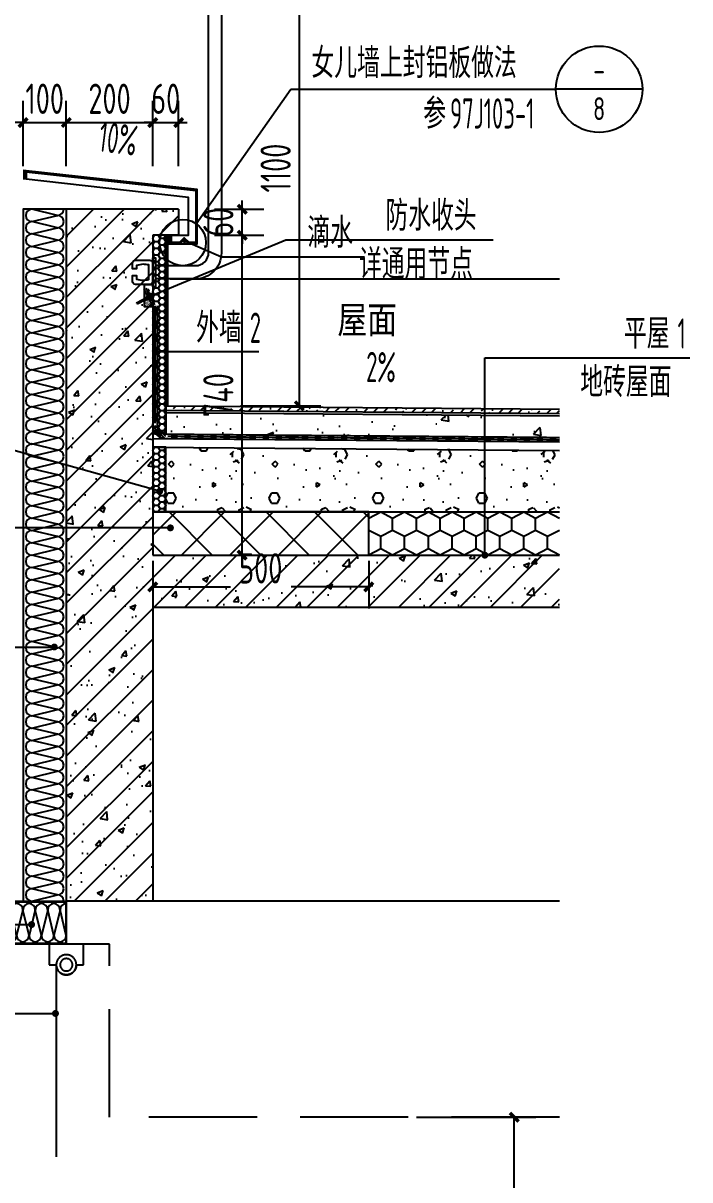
# Model space of a CAD drawing. Extents: x 198753 to 882193, y -399300 to 132460.
# Drawn here: x 372593 to 374136, y -189093 to -186418 of the extents above; entities that cross this region are included whole.
import ezdxf
from ezdxf.enums import TextEntityAlignment as Align

# ---------------------------------------------------------------- set-up
doc = ezdxf.new("R2010")
doc.units = 0
doc.header["$LTSCALE"] = 1000
doc.header["$MEASUREMENT"] = 0
doc.linetypes.add('DASH', pattern=[0.35, 0.25, -0.1])
doc.linetypes.add('HIDDEN', pattern=[9.525, 6.35, -3.175])
for name, color, linetype in [('00-图签', 7, 'Continuous'), ('01-标注_尺寸', 124, 'Continuous'), ('01-标注_符号', 200, 'Continuous'), ('02-TEXT_标注', 130, 'Continuous'), ('05-填充_天正', 26, 'Continuous'), ('A-0-房间名称', 7, 'Continuous'), ('A-D-金属剖线', 200, 'Continuous'), ('A-E_栏杆', 232, 'Continuous'), ('A-O_屋面', 201, 'Continuous'), ('A-O_防水层', 222, 'Continuous'), ('A-STR-面层', 191, 'Continuous'), ('A-SUR_保温', 222, 'Continuous'), ('A-TECH_结构', 21, 'Continuous'), ('A-金属背板', 30, 'Continuous'), ('A_STR-砼墙', 51, 'Continuous'), ('I-E-家具_活动', 201, 'DASH')]:
    doc.layers.add(name, color=color, linetype=linetype)
doc.styles.add('_TCH_DIM', font='ROS1', dxfattribs={"width": 0.8, "bigfont": 'JD'})
doc.styles.add('_TCH_DIM_T3', font='ROS1', dxfattribs={"width": 0.8, "bigfont": 'JD'})
doc.styles.add('_TCH_LABEL', font='STXIHEI.TTF', dxfattribs={"width": 0.75})
doc.styles.add('_TCH_SPACE', font='STXIHEI.TTF', dxfattribs={"width": 0.75, "height": 5})
doc.dimstyles.new('_TCH_ARCH&&20', dxfattribs={"dimtxt": 70, "dimasz": 20, "dimexe": 50, "dimexo": 60, "dimgap": 20, "dimtad": 1, "dimdec": 0, "dimzin": 0, "dimdsep": 46, "dimtxsty": '_TCH_DIM_T3', "dimblk": 'ARCHTICK', "dimcen": 0.09, "dimclrt": 4, "dimazin": 2, "dimtfac": 1, "dimtdec": 0, "dimtix": 1, "dimtmove": 2, "dimatfit": 3, "dimfxl": 0, "dimtolj": 1, "dimtzin": 0, "dimarcsym": 0})
pattern_1 = [(45, (0, 0), (-35.355339, 35.355339), []), (50, (0, 0), (143.452037, -12.550427), [15, -165]), (355, (0, 0), (-27.750267, 150.438427), [12, -132]), (100.4514, (11.95, -1.05), (115.701876, 137.88791), [12.74804, -140.22842]), (46.1842, (0, 40), (213.44821, -33.1038), [22.5, -247.5]), (96.6356, (17.79, 37.24), (186.93254, 194.82357), [19.12206, -210.3426]), (351.1842, (0, 40), (186.93239, 194.82372), [18, -198]), (21, (20, 30), (119.38141, -80.523778), [15, -165]), (326, (20, 30), (48.663066, 145.03001), [12, -132]), (71.4514, (29.95, 23.29), (168.044526, 64.5061), [12.74804, -140.22842]), (37.5, (0, 0), (2.431971, 66.578771), [0, -130.4, 0, -134, 0, -132.5]), (7.5, (0, 0), (52.613907, 78.882342), [0, -76.4, 0, -127.4, 0, -50.5]), (327.5, (-44.6, 0), (106.764487, -4.5109743), [0, -50, 0, -156, 0, -207]), (317.5, (-64.6, 0), (116.637234, 20.020996), [0, -65, 0, -103.6, 0, -147])]

# ---------------------------------------------------------------- blocks, each defined once
blk = doc.blocks.new('_ArchTick')
at = {"color": 0, "linetype": 'ByBlock', "const_width": 0.4}
blk.add_lwpolyline([(-0.5, -0.5), (0.5, 0.5)], dxfattribs=at)
blk = doc.blocks.new('*D2164')
at = {"layer": '01-标注_尺寸', "color": 0, "lineweight": -2, "transparency": 16777216}
for p, q in [((203.3, 940.8), (389.4, 940.8)), ((339.4, -159.2), (339.4, 940.8)), ((203.3, -159.2), (389.4, -159.2))]:
    blk.add_line(p, q, dxfattribs=at)
at = {"layer": 'Defpoints', "color": 0, "transparency": 16777216}
for p in [(143.3, 940.8), (339.4, 940.8), (143.3, -159.2)]:
    blk.add_point(p, dxfattribs=at)
at = {"layer": '01-标注_尺寸', "color": 0, "lineweight": -2, "transparency": 16777216, "xscale": 20, "yscale": 20, "zscale": 20}
for p, rotation in [((339.4, 940.8), 90), ((339.4, -159.2), 270)]:
    blk.add_blockref('_ArchTick', p, dxfattribs=dict(at, rotation=rotation))
at = {"layer": '01-标注_尺寸', "color": 4, "transparency": 16777216, "insert": (284.4, 390.8), "char_height": 70, "attachment_point": 5, "rotation": 90, "style": '_TCH_DIM_T3'}
blk.add_mtext('\\A1;1100', dxfattribs=at)
blk = doc.blocks.new('窗帘')
at = {"linetype": 'HIDDEN', "ltscale": 3}
blk.add_line((23.3, -47.5), (23.3, -491.9), dxfattribs=at)
blk.add_lwpolyline([(-23.3, -47.5), (-39.5, -47.5), (-39.5, 0), (39.5, 0), (39.5, -47.5), (23.3, -47.5)])
for radius in [23.3, 14.3]:
    blk.add_circle((0, -47.5), radius)
blk.add_arc((0, -47.5), 23.3, 180, 0)
blk = doc.blocks.new('$LinePat$岩棉板')
at = {"color": 0}
for p, q in [((0, -17), (12, -67)), ((12, -67), (24, -17))]:
    blk.add_line(p, q, dxfattribs=at)
for centre, start, end in [((12, -17), 0, 180), ((0, -67), 270, 0), ((24, -67), 180, 270)]:
    blk.add_arc(centre, 12, start, end, dxfattribs=at)
at = {"layer": 'Defpoints'}
blk.add_point((0, 0.1), dxfattribs=at)
at = {"layer": 'Defpoints', "color": 0}
blk.add_point((24, -84), dxfattribs=at)
blk = doc.blocks.new('*U248')
at = {"layer": '01-标注_符号'}
for points in [[(-852.7, 682.3), (0, 682.3)], [(-852.7, -177.5), (272.2, -177.5)], [(-850, -819.4), (219.7, -819.4)]]:
    blk.add_lwpolyline(points, dxfattribs=at)
at = {"layer": '01-标注_符号', "const_width": 8}
for points in [[(-4, 682.3, 1), (4, 682.3, 1)], [(268.2, -177.5, 1), (276.2, -177.5, 1)], [(215.7, -819.4, 1), (223.7, -819.4, 1)]]:
    blk.add_lwpolyline(points, format="xyb", close=True, dxfattribs=at)
at = {"layer": 'A-D-金属剖线'}
for points in [[(70, -765), (300, -765), (300, -865), (70, -865)], [(71.5, -766.5), (298.5, -766.5), (298.5, -863.5), (71.5, -863.5)]]:
    blk.add_lwpolyline(points, close=True, dxfattribs=at)
at = {"layer": 'A-SUR_保温'}
blk.add_line((300, 835), (300, -765), dxfattribs=at)
blk.add_lwpolyline([(300, 835), (200, 835), (200, -765)], dxfattribs=at)
at = {"layer": 'A-金属背板'}
for points in [[(60, 875), (70, 875), (70, 35), (60, 35)], [(60, -25), (70, -25), (70, -865), (60, -865)]]:
    blk.add_lwpolyline(points, close=True, dxfattribs=at)
at = {"layer": 'A-SUR_保温', "yscale": 1.188379012465143, "zscale": 1.188379012465143}
for p, xscale, rotation in [((200, 806.4), 1.190476189243934, 90), ((200, 777.9), 1.190476189243934, 90), ((200, 749.3), 1.190476189243934, 90), ((200, 720.7), 1.190476189243934, 90), ((200, 692.1), 1.190476189243934, 90), ((200, 663.6), 1.190476189243934, 90), ((200, 635), 1.190476189243934, 90), ((200, 606.4), 1.190476189243934, 90), ((200, 577.9), 1.190476189243934, 90), ((200, 549.3), 1.190476189243934, 90), ((200, 520.7), 1.190476189243934, 90), ((200, 492.1), 1.190476189243934, 90), ((200, 463.6), 1.190476189243934, 90), ((200, 435), 1.190476189243934, 90), ((200, 406.4), 1.190476189243934, 90), ((200, 377.9), 1.190476189243934, 90), ((200, 349.3), 1.190476189243934, 90), ((200, 320.7), 1.190476189243934, 90), ((200, 292.1), 1.190476189243934, 90), ((200, 263.6), 1.190476189243934, 90), ((200, 235), 1.190476189243934, 90), ((200, 206.4), 1.190476189243934, 90), ((200, 177.9), 1.190476189243934, 90), ((200, 149.3), 1.190476189243934, 90), ((200, 120.7), 1.190476189243934, 90), ((200, 92.1), 1.190476189243934, 90), ((200, 63.6), 1.190476189243934, 90), ((200, 35), 1.190476189243934, 90), ((200, 6.4), 1.190476189243934, 90), ((200, -22.1), 1.190476189243934, 90), ((200, -50.7), 1.190476189243934, 90), ((200, -79.3), 1.190476189243934, 90), ((200, -107.9), 1.190476189243934, 90), ((200, -136.4), 1.190476189243934, 90), ((200, -165), 1.190476189243934, 90), ((200, -193.6), 1.190476189243934, 90), ((200, -222.1), 1.190476189243934, 90), ((200, -250.7), 1.190476189243934, 90), ((200, -279.3), 1.190476189243934, 90), ((200, -307.9), 1.190476189243934, 90), ((200, -336.4), 1.190476189243934, 90), ((200, -365), 1.190476189243934, 90), ((200, -393.6), 1.190476189243934, 90), ((200, -422.1), 1.190476189243934, 90), ((200, -450.7), 1.190476189243934, 90), ((200, -479.3), 1.190476189243934, 90), ((200, -507.9), 1.190476189243934, 90), ((200, -536.4), 1.190476189243934, 90), ((200, -565), 1.190476189243934, 90), ((200, -593.6), 1.190476189243934, 90), ((200, -622.1), 1.190476189243934, 90), ((200, -650.7), 1.190476189243934, 90), ((200, -679.3), 1.190476189243934, 90), ((200, -707.9), 1.190476189243934, 90), ((200, -736.4), 1.190476189243934, 90), ((200, -765), 1.190476189243934, 90), ((98.8, -865), 1.197916664044955, 179.9999999999872), ((127.5, -865), 1.197916664044955, 179.9999999999872), ((156.3, -865), 1.197916664044955, 179.9999999999872), ((185, -865), 1.197916664044955, 179.9999999999872), ((213.8, -865), 1.197916664044955, 179.9999999999872), ((242.5, -865), 1.197916664044955, 179.9999999999872), ((271.3, -865), 1.197916664044955, 179.9999999999872), ((300, -865), 1.197916664044955, 179.9999999999872)]:
    blk.add_blockref('$LinePat$岩棉板', p, dxfattribs=dict(at, xscale=xscale, rotation=rotation))
at = {"layer": '02-TEXT_标注', "style": '_TCH_DIM'}
for s, height, width, p in [('幕墙', 69.46, 0.8, (-852.7, 703.3)), ('2', 70, 0.64, (-728.5, 703.3)), ('厚憎水岩棉板', 69.46, 0.8, (-763.1, -155.6)), ('100', 70, 0.64, (-852.7, -155.6)), ('厚憎水岩棉防火封堵', 69.46, 0.8, (-760.4, -795.5)), ('100', 70, 0.64, (-850, -795.5)), ('外包', 69.46, 0.8, (-850, -910.4)), ('1.5', 70, 0.64, (-725.8, -910.4)), ('厚镀锌钢板', 69.46, 0.8, (-651.2, -910.4))]:
    blk.add_text(s, height=height, dxfattribs=dict(at, width=width)).set_placement(p)
blk = doc.blocks.new('*D2115')
at = {"layer": '01-标注_尺寸', "color": 0, "lineweight": -2, "transparency": 16777216}
for p, q in [((0, -13.3), (0, -123.3)), ((500, -13.3), (500, -123.3)), ((0, -73.3), (179.6, -73.3)), ((500, -73.3), (320.4, -73.3))]:
    blk.add_line(p, q, dxfattribs=at)
at = {"layer": 'Defpoints', "color": 0, "transparency": 16777216}
for p in [(0, 46.7), (500, 46.7), (500, -73.3)]:
    blk.add_point(p, dxfattribs=at)
at = {"layer": '01-标注_尺寸', "color": 0, "lineweight": -2, "transparency": 16777216, "xscale": 20, "yscale": 20, "zscale": 20, "rotation": 180}
blk.add_blockref('_ArchTick', (0, -73.3), dxfattribs=at)
at = {"layer": '01-标注_尺寸', "color": 0, "lineweight": -2, "transparency": 16777216, "xscale": 20, "yscale": 20, "zscale": 20}
blk.add_blockref('_ArchTick', (500, -73.3), dxfattribs=at)
at = {"layer": '01-标注_尺寸', "color": 4, "transparency": 16777216, "insert": (250, -30.6), "char_height": 70, "attachment_point": 5, "style": '_TCH_DIM_T3'}
blk.add_mtext('\\A1;500', dxfattribs=at)
blk = doc.blocks.new('iutgoire')
at = {"layer": '01-标注_符号'}
for p, q in [((278.3, -73.3), (497.4, 237.6)), ((497.4, 237.6), (1111.1, 237.6)), ((1311.1, 237.6), (1111.1, 237.6)), ((251.9, -112.9), (336.9, -150.1)), ((336.9, -150.1), (667.8, -150.1))]:
    blk.add_line(p, q, dxfattribs=at)
blk.add_lwpolyline([(-6.6, 80.1, 0, 0, 0), (123.4, 64, 16, 0, 0), (182.9, 56.6, 0, 0, 0)], format="xyseb", dxfattribs=at)
at = {"layer": '01-标注_符号', "const_width": 5.33}
blk.add_lwpolyline([(249.5, -111.8, 1), (254.3, -114, 1)], format="xyb", close=True, dxfattribs=at)
at = {"layer": '01-标注_符号'}
for centre, radius in [((1211.1, 237.6), 100), ((247.5, -117), 53.5)]:
    blk.add_circle(centre, radius, dxfattribs=at)
at = {"layer": 'A-D-金属剖线', "const_width": 10}
for points in [[(-117, 50.3), (-117, 30.3)], [(218, -100), (218, -120)]]:
    blk.add_lwpolyline(points, dxfattribs=at)
at = {"layer": 'A-D-金属剖线'}
for points in [[(213, -120), (281, -120), (281, 5.9), (-122, 50)], [(-122, 47.1), (278, 3.2), (278, -117)], [(213, -100), (261, -100), (261, -12.5), (-122, 30.3)], [(278, -117), (262.2, -117), (251, -105.8), (239.8, -117), (213, -117)], [(281, -120), (261, -120), (251, -110), (241, -120), (213, -120)]]:
    blk.add_lwpolyline(points, dxfattribs=at)
at = {"layer": '02-TEXT_标注', "style": '_TCH_DIM'}
for s, height, width, p in [('女儿墙上封铝板做法', 69.46, 0.8, (545.3, 263.4)), ('参', 69.5, 0.8, (804.1, 146.6)), ('97J103-1', 70, 0.64, (866.1, 146.6)), ('滴水', 69.46, 0.8, (536.1, -129.1))]:
    blk.add_text(s, height=height, dxfattribs=dict(at, width=width)).set_placement(p)
for s, p, p2 in [('-', (1197, 256), (1225.3, 256)), ('8', (1197, 166.2), (1225.3, 166.2))]:
    blk.add_text(s, height=53, dxfattribs=at).set_placement(p, p2, align=Align.FIT)
at = {"layer": '02-TEXT_标注', "style": '_TCH_DIM', "width": 0.64}
blk.add_text('10%', height=70, rotation=352.9353, dxfattribs=at).set_placement((50, 94.2))
blk = doc.blocks.new('$LinePat$聚苯板')
at = {"color": 0}
for p, q in [((14.8, -8.6), (0, 0)), ((29.7, 0), (14.8, -8.6)), ((14.8, -8.6), (14.8, -25.7)), ((14.8, -25.7), (0, -34.3)), ((29.7, -34.3), (14.8, -25.7)), ((0, -34.3), (0, -51.4)), ((0, -51.4), (14.8, -60)), ((14.8, -60), (29.7, -51.4))]:
    blk.add_line(p, q, dxfattribs=at)
blk = doc.blocks.new('*U238')
at = {"layer": 'A-SUR_保温', "color": 26}
blk.add_lwpolyline([(0, 0), (30, 0), (30, 149.4), (0, 149.4), (0, 0)], dxfattribs=at)
at = {"layer": 'A-SUR_保温', "color": 26, "xscale": -0.5030524596725738, "yscale": 0.5, "zscale": 0.5, "rotation": 270.0000009086514}
for p in [(30, 134.4), (30, 119.5), (30, 104.6), (30, 89.6), (30, 74.7), (30, 59.7), (30, 44.8), (30, 29.9), (30, 14.9), (30, 0)]:
    blk.add_blockref('$LinePat$聚苯板', p, dxfattribs=at)
blk = doc.blocks.new('dsafdsg')
for p, q in [((-2.4, -1.8), (-4, 4)), ((-4, 4), (6.3, -6.1)), ((0.5, -4.6), (6.3, -6.1))]:
    blk.add_line(p, q)
for points in [[(-10.7, 8.9), (-10.6, 4.8), (7.3, -12.6), (11.2, -12.3)], [(-9.7, 8.9), (-9.6, 5.2), (-4.9, 0.6)], [(-26.5, -29.5), (-26.6, -26.7), (-2.4, -1.8), (0.5, -4.6), (-23.7, -29.5), (-26.5, -29.5)], [(-4.2, -0.1), (2.3, -6.3)], [(3, -7), (7.7, -11.6), (11.2, -11.3)]]:
    blk.add_lwpolyline(points)
for centre, start, end in [((-10.2, 8.9), 0.813, 180.813), ((-4.5, 0.3), 315.813, 135.813), ((2.7, -6.7), 315.813, 135.813), ((11.2, -11.8), 270.813, 90.813)]:
    blk.add_arc(centre, 0.5, start, end)
blk = doc.blocks.new('$LinePat$防水层2')
at = {"color": 0}
blk.add_line((0, 0), (600, 0), dxfattribs=at)
blk.add_solid([(150, 0), (450, 0), (150, -100), (450, -100)], dxfattribs=at)
blk = doc.blocks.new('A$C3BAF02C1')
at = {"layer": 'A-SUR_保温'}
h = blk.add_hatch(dxfattribs=at)
h.set_pattern_fill('AR-SAND', color=26)
h.set_pattern_definition([(37.5, (900, -12275), (-0.08000156, 2.4470662), [0, -1.9304, 0, -2.159, 0, -2.06375]), (7.5, (900, -12275), (2.2476164, 3.5841255), [0, -1.0414, 0, -1.7399, 0, -0.66675]), (327.5, (898.4379, -12275), (3.95496185, 0.00718592), [0, -0.635, 0, -2.286, 0, -2.9845]), (317.5, (898.438, -12275), (3.8177823, 1.1146466), [0, -0.3175, 0, -1.4986, 0, -1.7145])])
h.paths.add_polyline_path([(-20, 615.6), (-20, 575), (0, 575), (0, 577)])
at = {"layer": '01-标注_符号'}
for p, q in [((-2, 600.6), (308.4, 729.5)), ((308.4, 729.5), (788.2, 729.5))]:
    blk.add_line(p, q, dxfattribs=at)
at = {"layer": 'A-SUR_保温'}
blk.add_line((0, 577), (-20, 615.6), dxfattribs=at)
at = {"layer": 'A_STR-砼墙'}
blk.add_lwpolyline([(0, 625), (-20, 625), (-20, 575), (0, 575)], dxfattribs=at)
at = {"layer": 'A-SUR_保温', "rotation": 342.3196339635746}
blk.add_blockref('dsafdsg', (-2.8, 601.9), dxfattribs=at)
at = {"layer": 'A-SUR_保温', "xscale": 0.07251641290586743, "yscale": 0.05, "zscale": 0.05, "rotation": 297.3655606718143}
blk.add_blockref('$LinePat$防水层2', (-15.6, 617.9), dxfattribs=at)
at = {"layer": '02-TEXT_标注', "style": '_TCH_DIM', "width": 0.8}
for s, p in [('防水收头', (538.5, 750.5)), ('详通用节点', (477.3, 638.5))]:
    blk.add_text(s, height=69.46, dxfattribs=at).set_placement(p)
blk = doc.blocks.new('*D2033')
at = {"layer": '01-标注_尺寸', "color": 0, "lineweight": -2, "transparency": 16777216}
for p, q in [((373503.9, -188948.3), (373779.7, -188948.3)), ((373729.7, -191045.9), (373729.7, -188948.3)), ((373503.9, -191045.9), (373779.7, -191045.9))]:
    blk.add_line(p, q, dxfattribs=at)
at = {"layer": 'Defpoints', "color": 0, "transparency": 16777216}
for p in [(373443.9, -188948.3), (373729.7, -188948.3), (373443.9, -191045.9)]:
    blk.add_point(p, dxfattribs=at)
at = {"layer": '01-标注_尺寸', "color": 0, "lineweight": -2, "transparency": 16777216, "xscale": 20, "yscale": 20, "zscale": 20}
for p, rotation in [((373729.7, -188948.3), 90), ((373729.7, -191045.9), 270)]:
    blk.add_blockref('_ArchTick', p, dxfattribs=dict(at, rotation=rotation))
at = {"layer": '01-标注_尺寸', "color": 4, "transparency": 16777216, "insert": (373674.7, -189997.1), "char_height": 70, "attachment_point": 5, "rotation": 90, "style": '_TCH_DIM_T3'}
blk.add_mtext('\\A1;2800', dxfattribs=at)
blk = doc.blocks.new('*D2053')
at = {"layer": '01-标注_尺寸', "color": 0, "lineweight": -2, "transparency": 16777216}
for p, q in [((372593.1, -186748.3), (372593.1, -186597.7)), ((372693.1, -186748.3), (372693.1, -186597.7)), ((372593.1, -186647.7), (372573.1, -186647.7)), ((372593.1, -186647.7), (372693.1, -186647.7)), ((372693.1, -186647.7), (372713.1, -186647.7))]:
    blk.add_line(p, q, dxfattribs=at)
at = {"layer": 'Defpoints', "color": 0, "transparency": 16777216}
for p in [(372693.1, -186647.7), (372593.1, -186808.3), (372693.1, -186808.3)]:
    blk.add_point(p, dxfattribs=at)
at = {"layer": '01-标注_尺寸', "color": 0, "lineweight": -2, "transparency": 16777216, "xscale": 20, "yscale": 20, "zscale": 20}
blk.add_blockref('_ArchTick', (372593.1, -186647.7), dxfattribs=at)
at = {"layer": '01-标注_尺寸', "color": 0, "lineweight": -2, "transparency": 16777216, "xscale": 20, "yscale": 20, "zscale": 20, "rotation": 180}
blk.add_blockref('_ArchTick', (372693.1, -186647.7), dxfattribs=at)
at = {"layer": '01-标注_尺寸', "color": 4, "transparency": 16777216, "insert": (372643.1, -186592.7), "char_height": 70, "attachment_point": 5, "style": '_TCH_DIM_T3'}
blk.add_mtext('\\A1;100', dxfattribs=at)
blk = doc.blocks.new('*D2054')
at = {"layer": '01-标注_尺寸', "color": 0, "lineweight": -2, "transparency": 16777216}
for p, q in [((372693.1, -186748.3), (372693.1, -186597.7)), ((372893.1, -186748.3), (372893.1, -186597.7)), ((372693.1, -186647.7), (372893.1, -186647.7))]:
    blk.add_line(p, q, dxfattribs=at)
at = {"layer": 'Defpoints', "color": 0, "transparency": 16777216}
for p in [(372893.1, -186647.7), (372693.1, -186808.3), (372893.1, -186808.3)]:
    blk.add_point(p, dxfattribs=at)
at = {"layer": '01-标注_尺寸', "color": 0, "lineweight": -2, "transparency": 16777216, "xscale": 20, "yscale": 20, "zscale": 20, "rotation": 180}
blk.add_blockref('_ArchTick', (372693.1, -186647.7), dxfattribs=at)
at = {"layer": '01-标注_尺寸', "color": 0, "lineweight": -2, "transparency": 16777216, "xscale": 20, "yscale": 20, "zscale": 20}
blk.add_blockref('_ArchTick', (372893.1, -186647.7), dxfattribs=at)
at = {"layer": '01-标注_尺寸', "color": 4, "transparency": 16777216, "insert": (372793.1, -186592.7), "char_height": 70, "attachment_point": 5, "style": '_TCH_DIM_T3'}
blk.add_mtext('\\A1;200', dxfattribs=at)
blk = doc.blocks.new('*D2055')
at = {"layer": '01-标注_尺寸', "color": 0, "lineweight": -2, "transparency": 16777216}
for p, q in [((372893.1, -186748.3), (372893.1, -186597.7)), ((372953.1, -186748.3), (372953.1, -186597.7)), ((372893.1, -186647.7), (372873.1, -186647.7)), ((372893.1, -186647.7), (372953.1, -186647.7)), ((372953.1, -186647.7), (372973.1, -186647.7))]:
    blk.add_line(p, q, dxfattribs=at)
at = {"layer": 'Defpoints', "color": 0, "transparency": 16777216}
for p in [(372953.1, -186647.7), (372893.1, -186808.3), (372953.1, -186808.3)]:
    blk.add_point(p, dxfattribs=at)
at = {"layer": '01-标注_尺寸', "color": 0, "lineweight": -2, "transparency": 16777216, "xscale": 20, "yscale": 20, "zscale": 20}
blk.add_blockref('_ArchTick', (372893.1, -186647.7), dxfattribs=at)
at = {"layer": '01-标注_尺寸', "color": 0, "lineweight": -2, "transparency": 16777216, "xscale": 20, "yscale": 20, "zscale": 20, "rotation": 180}
blk.add_blockref('_ArchTick', (372953.1, -186647.7), dxfattribs=at)
at = {"layer": '01-标注_尺寸', "color": 4, "transparency": 16777216, "insert": (372923.1, -186592.7), "char_height": 70, "attachment_point": 5, "style": '_TCH_DIM_T3'}
blk.add_mtext('\\A1;60', dxfattribs=at)
blk = doc.blocks.new('*D2068')
at = {"layer": '01-标注_尺寸', "color": 0, "lineweight": -2, "transparency": 16777216}
for p, q in [((373100, -186848.2), (373100, -186828.2)), ((373036.1, -186848.2), (373150, -186848.2)), ((373100, -186908.3), (373100, -186848.2)), ((373036.1, -186908.3), (373150, -186908.3)), ((373100, -186908.3), (373100, -186928.3))]:
    blk.add_line(p, q, dxfattribs=at)
at = {"layer": 'Defpoints', "color": 0, "transparency": 16777216}
for p in [(372976.1, -186848.2), (373100, -186848.2), (372976.1, -186908.3)]:
    blk.add_point(p, dxfattribs=at)
at = {"layer": '01-标注_尺寸', "color": 0, "lineweight": -2, "transparency": 16777216, "xscale": 20, "yscale": 20, "zscale": 20}
for p, rotation in [((373100, -186848.2), 270), ((373100, -186908.3), 90)]:
    blk.add_blockref('_ArchTick', p, dxfattribs=dict(at, rotation=rotation))
at = {"layer": '01-标注_尺寸', "color": 4, "transparency": 16777216, "insert": (373045, -186878.2), "char_height": 70, "attachment_point": 5, "rotation": 90, "style": '_TCH_DIM_T3'}
blk.add_mtext('\\A1;60', dxfattribs=at)
blk = doc.blocks.new('*D2069')
at = {"layer": '01-标注_尺寸', "color": 0, "lineweight": -2, "transparency": 16777216}
for p, q in [((373036.1, -186908.3), (373150, -186908.3)), ((373100, -187648.3), (373100, -186908.3)), ((373036.1, -187648.3), (373150, -187648.3))]:
    blk.add_line(p, q, dxfattribs=at)
at = {"layer": 'Defpoints', "color": 0, "transparency": 16777216}
for p in [(372976.1, -186908.3), (373100, -186908.3), (372976.1, -187648.3)]:
    blk.add_point(p, dxfattribs=at)
at = {"layer": '01-标注_尺寸', "color": 0, "lineweight": -2, "transparency": 16777216, "xscale": 20, "yscale": 20, "zscale": 20}
for p, rotation in [((373100, -186908.3), 90), ((373100, -187648.3), 270)]:
    blk.add_blockref('_ArchTick', p, dxfattribs=dict(at, rotation=rotation))
at = {"layer": '01-标注_尺寸', "color": 4, "transparency": 16777216, "insert": (373045, -187278.3), "char_height": 70, "attachment_point": 5, "rotation": 90, "style": '_TCH_DIM_T3'}
blk.add_mtext('\\A1;740', dxfattribs=at)
blk = doc.blocks.new('*U316')
at = {"layer": '01-标注_符号'}
for p, q in [((171.5, 850.1), (393.4, 1270.8)), ((393.4, 1270.8), (954.9, 1270.8)), ((1154.9, 1270.8), (954.9, 1270.8))]:
    blk.add_line(p, q, dxfattribs=at)
for centre, radius in [((1054.9, 1270.8), 100), ((148.4, 806.3), 49.5)]:
    blk.add_circle(centre, radius, dxfattribs=at)
at = {"layer": 'A-E_栏杆'}
for p, q in [((144.1, 940.8), (941.3, 940.8)), ((37.4, 165.3), (6.7, 165.3)), ((40.3, 134.7), (941.3, 134.7))]:
    blk.add_line(p, q, dxfattribs=at)
for points in [[(6.7, 165.3), (99.3, 165.3, 0.414214), (129.3, 195.3), (129.3, 926)], [(158.9, 925.9), (158.9, 194.7, -0.414214), (98.9, 134.7), (6.7, 134.7)], [(-22, 168.5, 0.038299), (-37.9, 165.7), (-37.9, 157.8), (-46.9, 157.8), (-46.9, 171.3, -0.414214), (-40.1, 178), (-6.7, 178, -0.414214), (0, 171.3)], [(-22, 131.5, 0.022818), (-9, 133.2), (-9, 166.8, 0.022818), (-22, 168.5)], [(0, 128.7, -0.414214), (-6.7, 122), (-40.1, 122, -0.414214), (-46.9, 128.7), (-46.9, 142.2), (-37.9, 142.2), (-37.9, 134.3, 0.038299), (-22, 131.5, 0.038299)]]:
    blk.add_lwpolyline(points, format="xyb", dxfattribs=at)
blk.add_lwpolyline([(6.7, 116.4), (0, 116.4), (0, 183.6), (6.7, 183.6)], close=True, dxfattribs=at)
blk.add_circle((144.1, 926), 14.8, dxfattribs=at)
at = {"layer": '02-TEXT_标注', "style": '_TCH_DIM'}
for s, height, width, p in [('玻璃栏板栏杆做法', 69.46, 0.8, (451.2, 1292.9)), ('参', 69.5, 0.8, (712, 1179.8)), ('11J508', 70, 0.64, (774.1, 1179.8))]:
    blk.add_text(s, height=height, dxfattribs=dict(at, width=width)).set_placement(p)
at = {"layer": '02-TEXT_标注', "style": '_TCH_LABEL'}
for s, height, width, p, p2 in [('-', 53.2, 1.491848, (1041.7, 1289.2), (1068.1, 1289.2)), ('A23', 42.68, 0.94371, (1017.5, 1208.1), (1092.3, 1208.1))]:
    blk.add_text(s, height=height, dxfattribs=dict(at, width=width)).set_placement(p, p2, align=Align.FIT)
at = {"layer": '01-标注_尺寸'}
dim = blk.add_aligned_dim(p1=(143.3, -159.2), p2=(143.3, 940.8), distance=-196, dimstyle='_TCH_ARCH&&20', dxfattribs=at)
dim.commit()
dim.dimension.update_dxf_attribs({"geometry": '*D2164', "text_midpoint": (284.4, 390.8)})
blk = doc.blocks.new('dfsgfdgh')
at = {"transparency": 33554641}
h = blk.add_hatch(dxfattribs=at)
h.set_pattern_fill('ANSI37', color=26, scale=50)
h.set_pattern_definition([(45, (4580, -17100), (-56.1266, 56.1266), []), (135, (4580, -17100), (-56.1266, -56.1266), [])])
h.paths.add_polyline_path([(0, 0), (500, 0), (500, 100), (0, 100)])
at = {"color": 26}
blk.add_lwpolyline([(0, 0), (500, 0), (500, 100), (0, 100)], close=True, dxfattribs=at)
at = {"layer": '01-标注_尺寸'}
dim = blk.add_linear_dim(base=(500, -73.3), p1=(0, 46.7), p2=(500, 46.7), angle=360, dimstyle='_TCH_ARCH&&20', dxfattribs=at)
dim.commit()
dim.dimension.update_dxf_attribs({"geometry": '*D2115', "text_midpoint": (250, -30.6), "dimtype": 161})

msp = doc.modelspace()

# ---------------------------------------------------------------- hatches: boundary and pattern name
at = {"layer": '05-填充_天正'}
h = msp.add_hatch(dxfattribs=at)
h.set_pattern_fill('钢筋混凝土', color=256, scale=20, style=0)
h.set_pattern_definition(pattern_1)
h.paths.add_polyline_path([(372693.1, -186848.3), (372693.1, -186908.3), (372953.1, -186908.3), (372953.1, -186848.3)])
h = msp.add_hatch(dxfattribs=at)
h.set_pattern_fill('钢筋混凝土', color=256, scale=20, style=0)
h.set_pattern_definition(pattern_1)
h.paths.add_polyline_path([(372893.1, -186908.3), (372693.1, -186908.3), (372693.1, -187768.3), (372826.5, -187728.3), (372893.1, -187648.3)])
h = msp.add_hatch(dxfattribs=at)
h.set_pattern_fill('钢筋混凝土', color=256, scale=20, style=0)
h.set_pattern_definition(pattern_1)
h.paths.add_polyline_path([(372826.5, -187728.3), (372893.1, -187768.3), (373834.4, -187768.3), (373834.4, -187648.3), (372893.1, -187648.3)])
h = msp.add_hatch(dxfattribs=at)
h.set_pattern_fill('钢筋混凝土', color=256, scale=20, style=0)
h.set_pattern_definition(pattern_1)
h.paths.add_polyline_path([(372826.5, -187728.3), (372693.1, -187768.3), (372693.1, -188448.3), (372893.1, -188448.3), (372893.1, -187768.3)])
at = {"layer": 'A-SUR_保温'}
h = msp.add_hatch(dxfattribs=at)
h.set_pattern_fill('ANSI36', color=26, scale=10)
h.set_pattern_definition([(45, (283388.306, 214784.633), (8.4189901, 30.8696304), [39.6875, -7.9375, 0, -7.9375])])
h.paths.add_polyline_path([(373834.4, -187320.7), (373834.4, -187310.7), (372923.1, -187303), (372923.1, -187313)])
h = msp.add_hatch(dxfattribs=at)
h.set_pattern_fill('混凝土', color=26, scale=20)
h.set_pattern_definition([(50, (-105146.98, 107996.72), (143.452037, -12.550427), [15, -165]), (355, (-105146.98, 107996.72), (-27.750267, 150.438427), [12, -132]), (100.4514, (-105135.02, 107995.67), (115.701876, 137.88791), [12.748038, -140.228422]), (46.1842, (-105146.98, 108036.72), (213.44821, -33.103803), [22.5, -247.5]), (96.6356, (-105129.19, 108033.96), (186.93254, 194.823574), [19.12206, -210.3426]), (351.1842, (-105146.98, 108036.72), (186.93239, 194.82372), [18, -198]), (21, (-105126.98, 108026.72), (119.38141, -80.523778), [15, -165]), (326, (-105126.98, 108026.72), (48.663066, 145.03001), [12, -132]), (71.4514, (-105117.03, 108020.01), (168.044526, 64.5061), [12.748038, -140.228422]), (37.5, (-105146.976, 107996.717), (2.431971, 66.578771), [0, -130.4, 0, -134, 0, -132.5]), (7.5, (-105146.976, 107996.72), (52.6139075, 78.882342), [0, -76.4, 0, -127.4, 0, -50.5]), (327.5, (-105191.576, 107996.72), (106.764487, -4.5109743), [0, -50, 0, -156, 0, -207]), (317.5, (-105211.58, 107996.72), (116.637234, 20.020996), [0, -65, 0, -103.6, 0, -147])])
h.paths.add_polyline_path([(373834.4, -187375.8), (373834.4, -187325.6), (372923.1, -187318.1), (372923.1, -187368.4)])
h = msp.add_hatch(dxfattribs=at)
h.set_pattern_fill('加气混凝土', color=26, scale=20)
h.set_pattern_definition([(0, (403628.13, 210501.07), (120, 240), [0, -240]), (0, (403487.73, 210468.67), (120, 240), [0, -240]), (0, (403565.73, 210466.27), (120, 240), [0, -240]), (0, (403650.93, 210537.07), (120, 240), [0, -240]), (0, (403551.33, 210454.27), (120, 240), [0, -240]), (0, (403674.93, 210688.27), (120, 240), [0, -240]), (0, (403601.73, 210669.07), (120, 240), [0, -240]), (0, (403640.13, 210639.07), (120, 240), [0, -240]), (0, (403444.53, 210634.27), (120, 240), [0, -240]), (0, (403562.13, 210623.47), (120, 240), [0, -240]), (0, (403516.53, 210562.27), (120, 240), [0, -240]), (0, (403518.93, 210472.27), (120, 240), [0, -240]), (0, (403608.93, 210462.67), (120, 240), [0, -240]), (0, (403674.93, 210568.27), (120, 240), [0, -240]), (0, (403450.53, 210531.07), (120, 240), [0, -240]), (0, (403470.93, 210571.87), (120, 240), [0, -240]), (0, (403564.53, 210555.07), (120, 240), [0, -240]), (0, (403530.93, 210520.27), (120, 240), [0, -240]), (0, (403511.73, 210599.47), (120, 240), [0, -240]), (0, (403541.73, 210689.47), (120, 240), [0, -240]), (0, (403460.13, 210480.67), (120, 240), [0, -240]), (0, (403592.13, 210640.27), (120, 240), [0, -240]), (0, (403480.53, 210643.87), (120, 240), [0, -240]), (0, (403461.33, 210675.07), (120, 240), [0, -240]), (130.601294, (403660.188, 210613.126), (-599.99999337, 720.00000315), [10.53662, -4414.8444]), (18.434949, (403643.045, 210617.697), (599.9999978, 239.9999982), [10.8421, -1507.05116]), (90, (403643.05, 210607.41), (120, 240), [10.28571, -469.71426]), (161.565051, (403653.33, 210603.983), (-600.000003, 239.999982), [10.8421, -1507.05116]), (53.130102, (403653.33, 210603.983), (120, 240), [11.42857, -1188.5714]), (135, (403662.47, 210481.7), (-120.000015, 239.999984), [9.69746, -669.12504]), (45, (403648.76, 210481.7), (120, 239.999999), [9.69746, -669.12504]), (135, (403655.62, 210474.84), (-120.000015, 239.999984), [9.69746, -669.12504]), (45, (403655.62, 210474.84), (120, 239.999999), [9.69746, -669.12504]), (116.56505, (403547.05, 210642.84), (-2e-05, 479.99999), [12.77753, -255.5506]), (180, (403541.33, 210654.27), (-120, 240), [13.71429, -226.2857]), (63.43495, (403521.9, 210642.84), (1e-06, 480), [12.77753, -255.5506]), (116.56505, (403527.62, 210631.41), (-2e-05, 479.99999), [12.77753, -255.5506]), (0, (403527.62, 210631.4), (120, 240), [13.71429, -226.2857]), (63.43495, (403541.33, 210631.41), (1e-06, 480), [12.77753, -255.5506]), (107.102728, (403637.331, 210561.697), (-359.99998624, 1200.00000194), [15.54454, -6513.161]), (143.972626, (403632.76, 210576.554), (-2279.9999711, 1679.9999981), [15.54454, -3248.808]), (180, (403620.2, 210585.7), (-120, 240), [14.85714, -225.14284]), (36.0273733, (403592.76, 210576.554), (2279.99998315, 1679.9999819), [15.54454, -3248.808]), (71.565051, (403588.188, 210562.84), (360.000002, 1199.999998), [14.45613, -1503.43712]), (107.102728, (403592.7595, 210547.983), (-359.99998624, 1200.00000194), [15.54454, -6513.161]), (143.972626, (403605.331, 210538.84), (-2279.9999711, 1679.9999981), [15.54454, -3248.808]), (0, (403605.33, 210538.84), (120, 240), [14.85714, -225.14284]), (36.0273733, (403620.188, 210538.84), (2279.99998315, 1679.9999819), [15.54454, -3248.808]), (71.565051, (403632.76, 210547.983), (360.000002, 1199.999998), [14.45613, -1503.43712]), (150.255118, (403639.617, 210673.697), (-360.0000009, 239.999997), [9.21401, -1925.72784]), (90, (403631.62, 210669.13), (120, 240), [9.14286, -470.8571]), (29.744881, (403631.617, 210669.126), (360.0000002, 239.9999989), [9.21401, -1925.72784]), (116.56505, (403583.62, 210503.41), (-2e-05, 479.99999), [12.77753, -255.5506]), (168.690067, (403577.902, 210514.84), (-1080.0000008, 239.999994), [11.6549, -2435.8742]), (41.185925, (403557.331, 210509.126), (2999.99998182, 2639.9999769), [12.14874, -5090.3208]), (90, (403557.33, 210497.7), (120, 240), [11.42857, -468.5714]), (138.814074, (403566.474, 210489.697), (-2999.99994668, 2640.0000168), [12.14874, -5090.3208]), (16.6992442, (403566.474, 210489.697), (3959.9999702, 1199.99998743), [11.93178, -4999.415]), (60.945396, (403577.902, 210493.126), (119.99999968, 239.99999788), [11.76643, -4930.1358]), (109.983106, (403483.045, 210603.983), (-600.00000226, 1679.99999555), [13.3768, -5604.879]), (155.556045, (403478.474, 210616.554), (-1560.00000595, 719.99998504), [13.8092, -5786.0526]), (24.4439547, (403453.331, 210616.554), (1560.00000078, 719.99999654), [13.8092, -5786.0526]), (70.0168934, (403448.76, 210603.983), (600.0000018, 1679.99999583), [13.3768, -5604.879]), (109.983106, (403453.331, 210591.411), (-600.00000226, 1679.99999555), [13.3768, -5604.879]), (160.016893, (403465.902, 210586.84), (-600.0000004, 239.9999891), [13.3768, -2795.751]), (19.9831065, (403465.902, 210586.84), (599.9999967, 239.9999996), [13.3768, -2795.751]), (70.0168934, (403478.474, 210591.411), (600.0000018, 1679.99999583), [13.3768, -5604.879]), (122.005383, (403572.188, 210582.268), (-120.0000161, 239.9999877), [10.78169, -2253.3736]), (18.434949, (403556.188, 210587.983), (599.9999978, 239.9999982), [10.8421, -1507.05116]), (90, (403556.19, 210577.7), (120, 240), [10.28571, -469.71426]), (161.565051, (403566.474, 210574.27), (-600.000003, 239.999982), [10.8421, -1507.05116]), (54.462322, (403566.474, 210574.268), (839.9999988, 1199.9999982), [9.83123, -4119.2846]), (116.56505, (403502.47, 210523.98), (-2e-05, 479.99999), [12.77753, -255.5506]), (180, (403496.76, 210535.4), (-120, 240), [12.57143, -227.42856]), (59.0362434, (403477.33, 210523.983), (120.0000004, 239.9999988), [13.32789, -2785.5288]), (120.963756, (403484.188, 210512.554), (-120.0000164, 239.999989), [13.32789, -2785.5288]), (0, (403484.2, 210512.55), (120, 240), [12.57143, -227.42856]), (63.43495, (403496.76, 210512.55), (1e-06, 480), [12.77753, -255.5506])])
h.paths.add_polyline_path([(373834.4, -187548.3), (373834.4, -187406.1), (372923.1, -187398.5), (372923.1, -187548.3)])

# ---------------------------------------------------------------- linework, layer by layer
at = {"layer": '01-标注_符号'}
for p, q in [((373661.7, -187648.3), (373661.7, -187191.7)), ((373661.7, -187191.7), (374136.2, -187191.7)), ((372909, -187500.5), (372393.1, -187356.6)), ((372934, -187585.2), (372393.1, -187585.2))]:
    msp.add_line(p, q, dxfattribs=at)
for points in [[(373138.6, -187178.3), (372905.7, -187178.3)], [(371545.2, -188708.4), (372668, -188708.4)]]:
    msp.add_lwpolyline(points, dxfattribs=at)
msp.add_lwpolyline([(373293.2, -187267.6, 0, 0, 0), (373476, -187270.1, 16, 0, 0), (373536, -187270.9, 0, 0, 0)], format="xyseb", dxfattribs=at)
at = {"layer": '01-标注_符号', "const_width": 8}
for points in [[(372912.9, -187501.6, 1), (372905.2, -187499.5, 1)], [(372938, -187585.2, 1), (372930, -187585.2, 1)], [(373661.7, -187652.3, 1), (373661.7, -187644.3, 1)], [(372664, -188708.4, 1), (372672, -188708.4, 1)]]:
    msp.add_lwpolyline(points, format="xyb", close=True, dxfattribs=at)
at = {"layer": 'A-O_屋面'}
for p, q in [((372923.1, -187303), (373834.4, -187310.7)), ((372923.1, -187313), (373834.4, -187320.7)), ((372923.1, -187318.1), (373834.4, -187325.8)), ((372928.1, -187368.3), (373834.4, -187375.8)), ((372893.1, -187398.3), (373834.4, -187406.1))]:
    msp.add_line(p, q, dxfattribs=at)
for points in [[(372893.1, -187378.3), (373834.4, -187386.1)], [(372893.1, -187398.3), (373834.4, -187406.1)], [(372893.1, -187548.3), (373834.4, -187548.3)]]:
    msp.add_lwpolyline(points, dxfattribs=at)
at = {"layer": 'A-O_防水层'}
for points in [[(372893.1, -187071.3), (372893.1, -187343.3, 0.49936), (372928.1, -187378.3), (373834.4, -187385.8)], [(372903.1, -187071.3), (372903.1, -187343.3, 0.414214), (372928.1, -187368.3), (373834.4, -187375.8)]]:
    msp.add_lwpolyline(points, format="xyb", dxfattribs=at)
at = {"layer": 'A-STR-面层', "linetype": 'DASH'}
msp.add_lwpolyline([(373834.4, -188948.3), (372793.1, -188948.3), (372793.1, -188548.3), (372593.1, -188548.3)], dxfattribs=at)
at = {"layer": 'A-SUR_保温'}
for points in [[(372923.1, -186908.3), (372923.1, -187368.4)], [(372928.1, -187303.1), (372928.1, -186908.3)]]:
    msp.add_lwpolyline(points, dxfattribs=at)
at = {"layer": 'A-TECH_结构'}
msp.add_lwpolyline([(373834.4, -188448.3), (372713.1, -188448.3)], dxfattribs=at)
at = {"layer": 'A_STR-砼墙'}
for p, q in [((372693.1, -186848.3), (372693.1, -186908.3)), ((372953.1, -186848.3), (372693.1, -186848.3)), ((372953.1, -186848.3), (372953.1, -186908.3)), ((372693.1, -186908.3), (372693.1, -187768.3)), ((372893.1, -186908.3), (372893.1, -187648.3)), ((372953.1, -186908.3), (372893.1, -186908.3)), ((372893.1, -187648.3), (373834.4, -187648.3)), ((372693.1, -187768.3), (372693.1, -188448.3)), ((372893.1, -187768.3), (372893.1, -188448.3)), ((372893.1, -187768.3), (373834.4, -187768.3)), ((372893.1, -188448.3), (372693.1, -188448.3))]:
    msp.add_line(p, q, dxfattribs=at)

# ---------------------------------------------------------------- block references
for name, p in [('*U316', (372893.1, -187143.9)), ('*U248', (372393.1, -187683.3)), ('A$C3BAF02C1', (372893.1, -187648.3))]:
    msp.add_blockref(name, p)
at = {"layer": '00-图签'}
msp.add_blockref('iutgoire', (372715.1, -186808.3), dxfattribs=at)
at = {"layer": 'A-O_防水层', "yscale": 0.05, "zscale": 0.05}
for p, xscale, rotation in [((372898.1, -187071.3), 0.05037037037136206, 270.0000000022928), ((372903.1, -187071.3), 0.05037037037136206, 270.0000000022928), ((372898.1, -187101.5), 0.05037037037136206, 270.0000000022928), ((372903.1, -187101.5), 0.05037037037136206, 270.0000000022928), ((372898.1, -187131.7), 0.05037037037136206, 270.0000000022928), ((372903.1, -187131.7), 0.05037037037136206, 270.0000000022928), ((372898.1, -187161.9), 0.05037037037136206, 270.0000000022928), ((372903.1, -187161.9), 0.05037037037136206, 270.0000000022928), ((372898.1, -187192.1), 0.05037037037136206, 270.0000000022928), ((372903.1, -187192.1), 0.05037037037136206, 270.0000000022928), ((372898.1, -187222.4), 0.05037037037136206, 270.0000000022928), ((372903.1, -187222.4), 0.05037037037136206, 270.0000000022928), ((372898.1, -187252.6), 0.05037037037136206, 270.0000000022928), ((372903.1, -187252.6), 0.05037037037136206, 270.0000000022928), ((372898.1, -187282.8), 0.05037037037136206, 270.0000000022928), ((372903.1, -187282.8), 0.05037037037136206, 270.0000000022928), ((372898.1, -187313), 0.05037037037136206, 270.0000000022928), ((372903.1, -187313), 0.05037037037136206, 270.0000000022928), ((372891.9, -187349.5), 0.07071067811865477, 315), ((372898, -187348.4), 0.05892556509887897, 315), ((372928.2, -187368.3), 0.0503503049939077, 359.5210503577969), ((372958.4, -187368.5), 0.0503503049939077, 359.5210503577969), ((372988.6, -187368.8), 0.0503503049939077, 359.5210503577969), ((373018.8, -187369), 0.0503503049939077, 359.5210503577969), ((372928.2, -187373.3), 0.05035030499390768, 359.5210503578006), ((372958.4, -187373.5), 0.05035030499390768, 359.5210503578006), ((372988.6, -187373.8), 0.05035030499390768, 359.5210503578006), ((373018.8, -187374), 0.05035030499390768, 359.5210503578006), ((373049, -187369.3), 0.0503503049939077, 359.5210503577969), ((373049, -187374.3), 0.05035030499390768, 359.5210503578006), ((373079.2, -187369.5), 0.0503503049939077, 359.5210503577969), ((373079.2, -187374.5), 0.05035030499390768, 359.5210503578006), ((373109.4, -187369.8), 0.0503503049939077, 359.5210503577969), ((373109.4, -187374.8), 0.05035030499390768, 359.5210503578006), ((373139.6, -187370), 0.0503503049939077, 359.5210503577969), ((373139.6, -187375), 0.05035030499390768, 359.5210503578006), ((373169.9, -187370.3), 0.0503503049939077, 359.5210503577969), ((373169.9, -187375.3), 0.05035030499390768, 359.5210503578006), ((373200.1, -187370.5), 0.0503503049939077, 359.5210503577969), ((373200.1, -187375.5), 0.05035030499390768, 359.5210503578006), ((373230.3, -187370.8), 0.0503503049939077, 359.5210503577969), ((373230.3, -187375.8), 0.05035030499390768, 359.5210503578006), ((373260.5, -187371), 0.0503503049939077, 359.5210503577969), ((373260.5, -187376), 0.05035030499390768, 359.5210503578006), ((373290.7, -187371.3), 0.0503503049939077, 359.5210503577969), ((373290.7, -187376.3), 0.05035030499390768, 359.5210503578006), ((373320.9, -187371.5), 0.0503503049939077, 359.5210503577969), ((373320.9, -187376.5), 0.05035030499390768, 359.5210503578006), ((373351.1, -187371.8), 0.0503503049939077, 359.5210503577969), ((373351.1, -187376.8), 0.05035030499390768, 359.5210503578006), ((373381.3, -187372), 0.0503503049939077, 359.5210503577969), ((373381.3, -187377), 0.05035030499390768, 359.5210503578006), ((373411.5, -187372.3), 0.0503503049939077, 359.5210503577969), ((373411.5, -187377.3), 0.05035030499390768, 359.5210503578006), ((373441.7, -187372.5), 0.0503503049939077, 359.5210503577969), ((373441.7, -187377.5), 0.05035030499390768, 359.5210503578006), ((373471.9, -187372.8), 0.0503503049939077, 359.5210503577969), ((373471.9, -187377.8), 0.05035030499390768, 359.5210503578006), ((373502.2, -187373), 0.0503503049939077, 359.5210503577969), ((373502.2, -187378), 0.05035030499390768, 359.5210503578006), ((373532.4, -187373.3), 0.0503503049939077, 359.5210503577969), ((373532.4, -187378.3), 0.05035030499390768, 359.5210503578006), ((373562.6, -187373.6), 0.0503503049939077, 359.5210503577969), ((373562.6, -187378.6), 0.05035030499390768, 359.5210503578006), ((373592.8, -187373.8), 0.0503503049939077, 359.5210503577969), ((373592.8, -187378.8), 0.05035030499390768, 359.5210503578006), ((373623, -187374.1), 0.0503503049939077, 359.5210503577969), ((373623, -187379.1), 0.05035030499390768, 359.5210503578006), ((373653.2, -187374.3), 0.0503503049939077, 359.5210503577969), ((373653.2, -187379.3), 0.05035030499390768, 359.5210503578006), ((373683.4, -187374.6), 0.0503503049939077, 359.5210503577969), ((373683.4, -187379.6), 0.05035030499390768, 359.5210503578006), ((373713.6, -187374.8), 0.0503503049939077, 359.5210503577969), ((373713.6, -187379.8), 0.05035030499390768, 359.5210503578006), ((373743.8, -187375.1), 0.0503503049939077, 359.5210503577969), ((373743.8, -187380.1), 0.05035030499390768, 359.5210503578006), ((373774, -187375.3), 0.0503503049939077, 359.5210503577969), ((373774, -187380.3), 0.05035030499390768, 359.5210503578006), ((373804.2, -187375.6), 0.0503503049939077, 359.5210503577969), ((373804.2, -187380.6), 0.05035030499390768, 359.5210503578006)]:
    msp.add_blockref('$LinePat$防水层2', p, dxfattribs=dict(at, xscale=xscale, rotation=rotation))
at = {"layer": 'A-SUR_保温', "color": 26}
for p, xscale, yscale, zscale, rotation in [((372923.1, -186923.6), -0.5164077407783176, 0.5, 0.5, 269.9999999945116), ((372923.1, -186938.9), -0.5164077407783176, 0.5, 0.5, 269.9999999945116), ((372923.1, -186954.3), -0.5164077407783176, 0.5, 0.5, 269.9999999945116), ((372923.1, -186969.6), -0.5164077407783176, 0.5, 0.5, 269.9999999945116), ((372923.1, -186984.9), -0.5164077407783176, 0.5, 0.5, 269.9999999945116), ((372923.1, -187000.3), -0.5164077407783176, 0.5, 0.5, 269.9999999945116), ((372923.1, -187015.6), -0.5164077407783176, 0.5, 0.5, 269.9999999945116), ((372923.1, -187030.9), -0.5164077407783176, 0.5, 0.5, 269.9999999945116), ((372923.1, -187046.3), -0.5164077407783176, 0.5, 0.5, 269.9999999945116), ((372923.1, -187061.6), -0.5164077407783176, 0.5, 0.5, 269.9999999945116), ((372923.1, -187076.9), -0.5164077407783176, 0.5, 0.5, 269.9999999945116), ((372923.1, -187092.3), -0.5164077407783176, 0.5, 0.5, 269.9999999945116), ((372923.1, -187107.6), -0.5164077407783176, 0.5, 0.5, 269.9999999945116), ((372923.1, -187122.9), -0.5164077407783176, 0.5, 0.5, 269.9999999945116), ((372923.1, -187138.3), -0.5164077407783176, 0.5, 0.5, 269.9999999945116), ((372923.1, -187153.6), -0.5164077407783176, 0.5, 0.5, 269.9999999945116), ((372923.1, -187168.9), -0.5164077407783176, 0.5, 0.5, 269.9999999945116), ((372923.1, -187184.3), -0.5164077407783176, 0.5, 0.5, 269.9999999945116), ((372923.1, -187199.6), -0.5164077407783176, 0.5, 0.5, 269.9999999945116), ((372923.1, -187214.9), -0.5164077407783176, 0.5, 0.5, 269.9999999945116), ((372923.1, -187230.3), -0.5164077407783176, 0.5, 0.5, 269.9999999945116), ((372923.1, -187245.6), -0.5164077407783176, 0.5, 0.5, 269.9999999945116), ((372923.1, -187260.9), -0.5164077407783176, 0.5, 0.5, 269.9999999945116), ((372923.1, -187276.3), -0.5164077407783176, 0.5, 0.5, 269.9999999945116), ((372923.1, -187291.6), -0.5164077407783176, 0.5, 0.5, 269.9999999945116), ((372923.1, -187306.9), -0.5164077407783176, 0.5, 0.5, 269.9999999945116), ((372923.1, -187322.3), -0.5164077407783176, 0.5, 0.5, 269.9999999945116), ((372923.1, -187337.6), -0.5164077407783176, 0.5, 0.5, 269.9999999945116), ((372923.1, -187352.9), -0.5164077407783176, 0.5, 0.5, 269.9999999945116), ((372923.1, -187368.3), -0.5164077407783176, 0.5, 0.5, 269.9999999945116), ((373393.1, -187648.3), -1.857694721010149, 1.666666666666667, 1.666666666666667, 180.0000000003137), ((373448.3, -187648.3), -1.857694721010149, 1.666666666666667, 1.666666666666667, 180.0000000003137), ((373503.5, -187648.3), -1.857694721010149, 1.666666666666667, 1.666666666666667, 180.0000000003137), ((373558.6, -187648.3), -1.857694721010149, 1.666666666666667, 1.666666666666667, 180.0000000003137), ((373613.8, -187648.3), -1.857694721010149, 1.666666666666667, 1.666666666666667, 180.0000000003137), ((373668.9, -187648.3), -1.857694721010149, 1.666666666666667, 1.666666666666667, 180.0000000003137), ((373724.1, -187648.3), -1.857694721010149, 1.666666666666667, 1.666666666666667, 180.0000000003137), ((373779.3, -187648.3), -1.857694721010149, 1.666666666666667, 1.666666666666667, 180.0000000003137)]:
    msp.add_blockref('$LinePat$聚苯板', p, dxfattribs=dict(at, xscale=xscale, yscale=yscale, zscale=zscale, rotation=rotation))
for name, p in [('*U238', (372893.1, -187548.3)), ('dfsgfdgh', (372893.1, -187648.3))]:
    msp.add_blockref(name, p, dxfattribs=at)
at = {"layer": 'I-E-家具_活动', "xscale": -1}
msp.add_blockref('窗帘', (372693.1, -188548.3), dxfattribs=at)
msp.add_blockref('窗帘', (372693.1, -188548.3), dxfattribs=at)

# ---------------------------------------------------------------- texts
at = {"layer": '02-TEXT_标注', "style": '_TCH_DIM'}
for s, height, width, p in [('外墙', 69.46, 0.8, (372993.5, -187157.3)), ('2', 70, 0.64, (373117.7, -187157.3)), ('平屋', 69.46, 0.8, (373983.6, -187170.7)), ('1', 70, 0.64, (374107.7, -187170.7)), ('地砖屋面', 69.46, 0.8, (373882.5, -187282.7))]:
    msp.add_text(s, height=height, dxfattribs=dict(at, width=width)).set_placement(p)
at = {"layer": '02-TEXT_标注', "style": '_TCH_DIM', "width": 0.64}
msp.add_text('2%', height=70, rotation=359.2323, dxfattribs=at).set_placement((373386.5, -187247.9))
at = {"layer": 'A-0-房间名称', "style": '_TCH_SPACE', "width": 0.8}
msp.add_text('屋面', height=63.25, dxfattribs=at).set_placement((373320.5, -187135.3))

# ---------------------------------------------------------------- dimensions: what is measured, and where the dimension line sits
at = {"layer": '01-标注_尺寸'}
for p1, p2, distance, picture, middle in [((372593.1, -186808.3), (372693.1, -186808.3), 160.6, '*D2053', (372643.1, -186592.7)), ((372693.1, -186808.3), (372893.1, -186808.3), 160.6, '*D2054', (372793.1, -186592.7)), ((372893.1, -186808.3), (372953.1, -186808.3), 160.6, '*D2055', (372923.1, -186592.7)), ((372976.1, -186908.3), (372976.1, -186848.2), -123.8, '*D2068', (373045, -186878.2)), ((372976.1, -187648.3), (372976.1, -186908.3), -123.8, '*D2069', (373045, -187278.3))]:
    dim = msp.add_aligned_dim(p1=p1, p2=p2, distance=distance, dimstyle='_TCH_ARCH&&20', dxfattribs=at)
    dim.commit()
    dim.dimension.update_dxf_attribs({"geometry": picture, "text_midpoint": middle})
dim = msp.add_aligned_dim(p1=(373443.9, -191045.9), p2=(373443.9, -188948.3), distance=-285.8, text='2800', dimstyle='_TCH_ARCH&&20', dxfattribs=at)
dim.commit()
dim.dimension.update_dxf_attribs({"geometry": '*D2033', "text_midpoint": (373674.7, -189997.1)})

doc.saveas('drawing.dxf')
